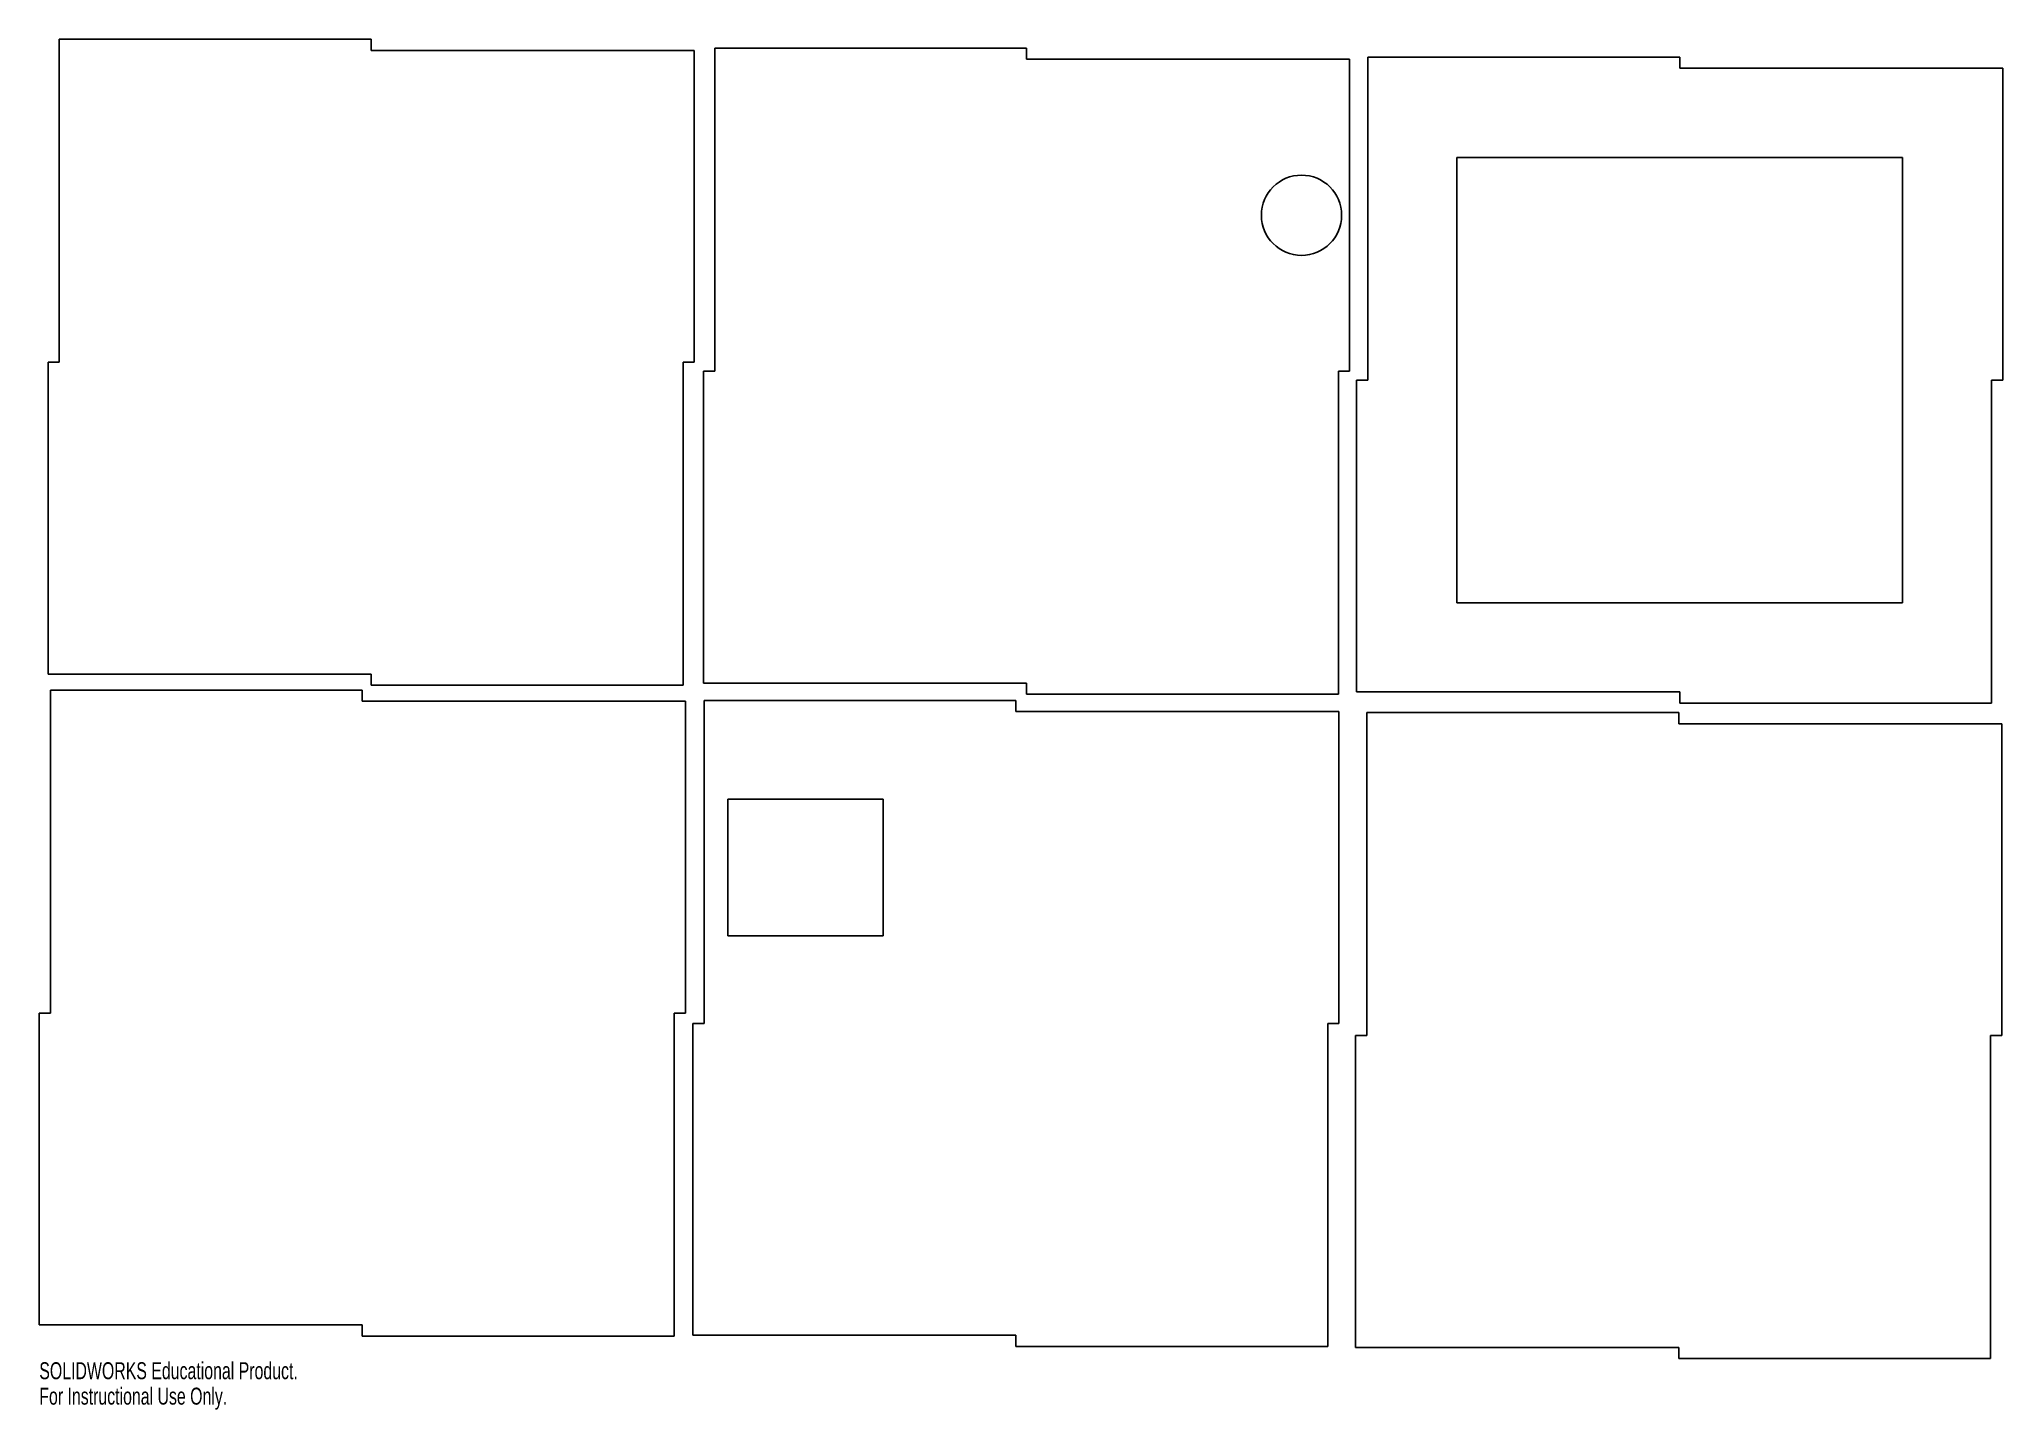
# Paper-space layout '_Top' of a CAD drawing. Header units: millimetres. Extents: x -242 to 318, y -262 to 129.
import ezdxf

# ---------------------------------------------------------------- set-up
doc = ezdxf.new("R2010")
doc.units = ezdxf.units.MM
doc.styles.add('SLDTEXTSTYLE0', font='TXT', dxfattribs={"width": 0.7})

psp = doc.layouts.new('_Top')

# ---------------------------------------------------------------- linework, layer by layer
at = {"color": 7, "linetype": 'Continuous', "lineweight": 25}
for p, q in [((-235.84, 128.7), (-235.84, 36.62)), ((-235.84, 128.7), (-146.94, 128.7)), ((-146.94, 128.7), (-146.94, 125.52)), ((-146.94, 125.52), (-54.86, 125.52)), ((-54.86, 125.52), (-54.86, 36.62)), ((-49.05, 126.16), (-49.05, 34.08)), ((-49.05, 126.16), (39.85, 126.16)), ((39.85, 126.16), (39.85, 122.98)), ((137.1, 123.62), (137.1, 31.54)), ((137.1, 123.62), (226, 123.62)), ((226, 123.62), (226, 120.44)), ((39.85, 122.98), (131.92, 122.98)), ((131.92, 122.98), (131.92, 34.08)), ((226, 120.44), (318.07, 120.44)), ((318.07, 120.44), (318.07, 31.54)), ((289.5, 95.04), (162.5, 95.04)), ((162.5, -31.96), (162.5, 95.04)), ((289.5, -31.96), (289.5, 95.04)), ((-239.01, -52.28), (-239.01, 36.62)), ((-239.01, 36.62), (-235.84, 36.62)), ((-54.86, 36.62), (-58.04, 36.62)), ((-58.04, 36.62), (-58.04, -55.45)), ((-52.23, -54.82), (-52.23, 34.08)), ((-52.23, 34.08), (-49.05, 34.08)), ((131.92, 34.08), (128.75, 34.08)), ((128.75, 34.08), (128.75, -57.99)), ((133.92, -57.36), (133.92, 31.54)), ((133.92, 31.54), (137.1, 31.54)), ((318.07, 31.54), (314.9, 31.54)), ((314.9, 31.54), (314.9, -60.53)), ((289.5, -31.96), (162.5, -31.96)), ((-146.94, -52.28), (-239.01, -52.28)), ((-146.94, -55.45), (-146.94, -52.28)), ((-58.04, -55.45), (-146.94, -55.45)), ((39.85, -54.82), (-52.23, -54.82)), ((39.85, -57.99), (39.85, -54.82)), ((-238.38, -56.82), (-238.38, -148.89)), ((-238.38, -56.82), (-149.48, -56.82)), ((-149.48, -56.82), (-149.48, -59.99)), ((-149.48, -59.99), (-57.4, -59.99)), ((-57.4, -59.99), (-57.4, -148.89)), ((-52.08, -59.76), (-52.08, -151.83)), ((-52.08, -59.76), (36.82, -59.76)), ((36.82, -59.76), (36.82, -62.93)), ((128.75, -57.99), (39.85, -57.99)), ((226, -57.36), (133.92, -57.36)), ((226, -60.53), (226, -57.36)), ((314.9, -60.53), (226, -60.53)), ((36.82, -62.93), (128.89, -62.93)), ((128.89, -62.93), (128.89, -151.83)), ((136.82, -63.26), (136.82, -155.33)), ((136.82, -63.26), (225.72, -63.26)), ((225.72, -63.26), (225.72, -66.43)), ((225.72, -66.43), (317.79, -66.43)), ((317.79, -66.43), (317.79, -155.33)), ((-45.28, -87.89), (-1.03, -87.89)), ((-45.28, -126.88), (-45.28, -87.89)), ((-1.03, -87.89), (-1.03, -126.88)), ((-45.28, -126.88), (-1.03, -126.88)), ((-241.55, -148.89), (-238.38, -148.89)), ((-241.55, -237.79), (-241.55, -148.89)), ((-57.4, -148.89), (-60.58, -148.89)), ((-60.58, -148.89), (-60.58, -240.97)), ((-55.26, -151.83), (-52.08, -151.83)), ((-55.26, -240.73), (-55.26, -151.83)), ((125.72, -151.83), (125.72, -243.91)), ((128.89, -151.83), (125.72, -151.83)), ((133.64, -244.23), (133.64, -155.33)), ((133.64, -155.33), (136.82, -155.33)), ((317.79, -155.33), (314.62, -155.33)), ((314.62, -155.33), (314.62, -247.41)), ((-149.48, -237.79), (-241.55, -237.79)), ((-149.48, -240.97), (-149.48, -237.79)), ((-60.58, -240.97), (-149.48, -240.97)), ((36.82, -240.73), (-55.26, -240.73)), ((36.82, -243.91), (36.82, -240.73)), ((125.72, -243.91), (36.82, -243.91)), ((225.72, -244.23), (133.64, -244.23)), ((225.72, -247.41), (225.72, -244.23)), ((314.62, -247.41), (225.72, -247.41))]:
    psp.add_line(p, q, dxfattribs=at)
psp.add_circle((118.21, 78.53), 11.43, dxfattribs=at)

# ---------------------------------------------------------------- texts
at = {"color": 7, "linetype": 'Continuous', "char_height": 4.8336, "attachment_point": 1, "style": 'SLDTEXTSTYLE0'}
for s, insert in [('SOLIDWORKS Educational Product.', (-241.55, -248.43)), ('For Instructional Use Only.', (-241.55, -255.68))]:
    psp.add_mtext(s, dxfattribs=dict(at, insert=insert))

doc.saveas('drawing.dxf')
